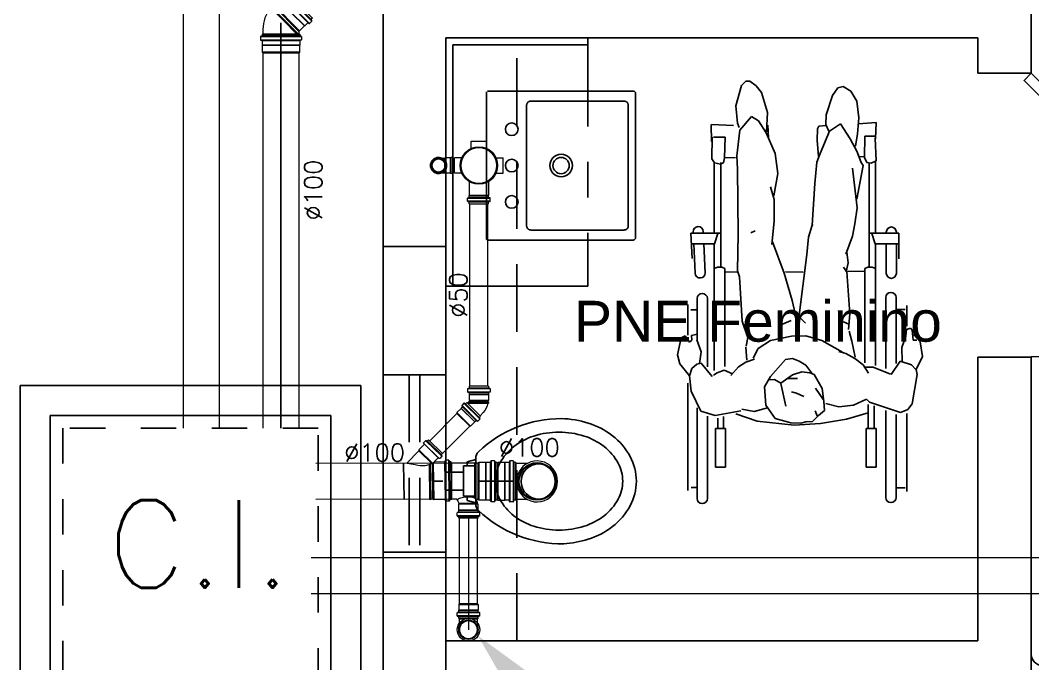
# Model space of a CAD drawing. Header units: millimetres. Extents: x 1573 to 2177, y 1587 to 1932.
# Drawn here: x 1779.781 to 1782.636, y 1897.592 to 1899.407 of the extents above; entities that cross this region are included whole.
import ezdxf
from ezdxf.enums import TextEntityAlignment as Align

# ---------------------------------------------------------------- set-up
doc = ezdxf.new("R2010")
doc.units = ezdxf.units.MM
doc.header["$LTSCALE"] = 0.03
doc.linetypes.add('HIDDEN', pattern=[9.525, 6.35, -3.175])
doc.linetypes.add('HIDDEN2', pattern=[0.1875, 0.125, -0.0625])
for name, color, linetype in [('-HIDRO', 8, 'Continuous'), ('A-PEN-C', 4, 'Continuous'), ('Esgoto', 2, 'Continuous'), ('HIDROGRAFIA', 4, 'Continuous'), ('SANITÁRIO', 2, 'Continuous'), ('Texto-Tubos', 7, 'Continuous'), ('Tinterno', 9, 'Continuous')]:
    doc.layers.add(name, color=color, linetype=linetype)
doc.layers.add('TigreCad', color=2, linetype='Continuous', lineweight=13)
doc.styles.add('ARIAL', font='arial.ttf')
doc.styles.add('R80', font='simplex.shx', dxfattribs={"height": 12})
doc.styles.add('TCTUBOS-TXT', font='txt.shx')

# ---------------------------------------------------------------- blocks, each defined once
blk = doc.blocks.new('j9n40d')
at = {"layer": 'TigreCad'}
for p, q in [((0, 20.6), (9.8, 20.6)), ((9.8, 20.6), (17.8, 20.6)), ((19, 21.8), (17.8, 20.6)), ((34, 21.8), (19, 21.8)), ((19, -21.8), (19, 21.8)), ((35, 22.8), (34, 21.8)), ((35, 22.8), (35, -22.8)), ((39, 22.8), (35, 22.8)), ((39, 22.8), (39, -22.8)), ((0, -20.6), (9.8, -20.6)), ((9.8, -20.6), (17.8, -20.6)), ((19, -21.8), (17.8, -20.6)), ((34, -21.8), (19, -21.8)), ((35, -22.8), (34, -21.8)), ((39, -22.8), (35, -22.8))]:
    blk.add_line(p, q, dxfattribs=at)
for radius, start, end in [(22.8, 64.6232, 295.3768), (20.6, 90, 270)]:
    blk.add_arc((0, 0), radius, start, end, dxfattribs=at)
at = {"layer": 'Tinterno'}
for p, q in [((17.8, 20.6), (17.8, -20.6)), ((34, 21.8), (34, -21.8))]:
    blk.add_line(p, q, dxfattribs=at)
blk.add_arc((0, 0), 21.8, 70.9009, 289.0991, dxfattribs=at)
blk = doc.blocks.new('j9n100s')
at = {"layer": 'TigreCad'}
for p, q in [((27.3, 50.8), (60, 50.8)), ((27.3, -50.8), (60, -50.8))]:
    blk.add_line(p, q, dxfattribs=at)
blk.add_circle((0, 0), 53.2, dxfattribs=at)
for start, end in [(61.785, 298.215), (298.215, 61.785)]:
    blk.add_arc((0, 0), 57.7, start, end, dxfattribs=at)
at = {"layer": 'Tinterno'}
blk.add_line((60, -50.8), (60, 50.8), dxfattribs=at)
blk.add_circle((0, 0), 51, dxfattribs=at)
blk = doc.blocks.new('11031030p')
at = {"layer": 'TigreCad'}
for p, q in [((7.2, 57.6), (16.6, 57.6)), ((0, -53.3), (0, 53.2)), ((0, 53.2), (4.4, 53.2)), ((6.2, 56.9), (5.4, 54)), ((7.2, -56.7), (7.2, 56.6)), ((16.6, -56.7), (16.6, 56.6)), ((17.6, 56.7), (17.8, 54.2)), ((18.8, 53.2), (30.9, 53.2)), ((30.9, 53.2), (31.2, 53)), ((50.9, 53), (31.2, 53)), ((50.9, 53), (53.1, 50.8)), ((53.1, -50.8), (53.1, 50.8)), ((0, -53.3), (4.4, -53.3)), ((6.2, -56.9), (5.4, -54)), ((17.6, -56.7), (17.8, -54.2)), ((18.8, -53.3), (30.9, -53.3)), ((30.9, -53.3), (31.2, -53)), ((31.2, -53), (50.9, -53)), ((50.9, -53), (53.1, -50.8)), ((7.2, -57.7), (16.6, -57.7))]:
    blk.add_line(p, q, dxfattribs=at)
for centre, start, end in [((7.2, 56.6), 90, 165), ((16.6, 56.6), 5, 90), ((4.4, 54.2), 270, 345), ((18.8, 54.2), 185, 270), ((4.4, -54.2), 15, 90), ((7.2, -56.7), 195, 270), ((16.6, -56.7), 270, 355), ((18.8, -54.2), 90, 175)]:
    blk.add_arc(centre, 1, start, end, dxfattribs=at)
at = {"layer": 'Tinterno'}
for p, q in [((5.2, -53.3), (5.2, 53.2)), ((17.9, -53.3), (17.9, 53.2)), ((30.9, 53.2), (30.9, -53.3)), ((31.2, 53), (31.2, -53)), ((50.9, 53), (50.9, -53))]:
    blk.add_line(p, q, dxfattribs=at)
blk = doc.blocks.new('inp_cx')
for p, q in [((40, 40), (-40, 40)), ((-40, 40), (-40, -40)), ((40, -40), (40, 40)), ((-40, -40), (40, -40))]:
    blk.add_line(p, q)
at = {"color": 1, "linetype": 'Continuous', "ltscale": 0.5}
for p, q in [((33, 33), (-33, 33)), ((-33, 33), (-33, -33)), ((33, -33), (33, 33)), ((-33, -33), (33, -33))]:
    blk.add_line(p, q, dxfattribs=at)
at = {"color": 1, "linetype": 'HIDDEN', "ltscale": 0.5}
for p, q in [((30, 30), (-30, 30)), ((-30, 30), (-30, -30)), ((30, -30), (30, 30)), ((-30, -30), (30, -30))]:
    blk.add_line(p, q, dxfattribs=at)
at = {"style": 'R80'}
blk.add_text('C.I.', height=20.592, dxfattribs=at).set_placement((-19.56, -7.5))
blk = doc.blocks.new('j4n100p')
at = {"layer": 'TigreCad'}
for p, q in [((65.1, 57.7), (55.7, 57.7)), ((9.8, 50.8), (9.9, 52.3)), ((9.8, 50.8), (9.8, 0)), ((12.9, 52.3), (9.9, 52.3)), ((9.9, 52.3), (9.9, 0)), ((13, 50.8), (12.9, 52.3)), ((12.9, 52.3), (12.9, 0)), ((19.2, 50.8), (13, 50.8)), ((13, 50.8), (13, 0)), ((21.4, 53), (19.2, 50.8)), ((41.1, 53), (21.4, 53)), ((21.4, 53), (21.4, -53)), ((41.4, 53.2), (41.1, 53)), ((41.1, 53), (41.1, -53)), ((53.5, 53.2), (41.4, 53.2)), ((41.4, 53.2), (41.4, -53.3)), ((54.7, 56.7), (54.5, 54.2)), ((55.7, 56.7), (55.7, -56.6)), ((65.1, 56.7), (65.1, -56.6)), ((66.1, 56.9), (66.9, 54)), ((72.3, 53.2), (67.9, 53.2)), ((72.3, 53.2), (72.3, -53.3)), ((-48.8, 23.1), (-58.1, 13.7)), ((9.8, -54.2), (9.8, 0)), ((13, -56), (13, 0)), ((19.1, -52.8), (13.7, -58.1)), ((21.4, -53), (21.2, -52.8)), ((41.1, -53), (21.4, -53)), ((41.4, -53.3), (41.1, -53)), ((53.5, -53.3), (41.4, -53.3)), ((54.7, -56.7), (54.5, -54.2)), ((66.1, -56.9), (66.9, -54)), ((72.3, -53.3), (67.9, -53.3)), ((65.1, -57.6), (55.7, -57.6))]:
    blk.add_line(p, q, dxfattribs=at)
for centre, radius, start, end in [((55.7, 56.7), 1, 90, 175), ((65.1, 56.7), 1, 15, 90), ((20.1, -45.8), 97.2, 96.0987, 135), ((53.5, 54.2), 1, 270, 355), ((67.9, 54.2), 1, 195, 270), ((20.1, -53.8), 1.5, 45, 135), ((53.5, -54.2), 1, 5, 90), ((55.7, -56.6), 1, 185, 270), ((65.1, -56.6), 1, 270, 345), ((67.9, -54.2), 1, 90, 165)]:
    blk.add_arc(centre, radius, start, end, dxfattribs=at)
at = {"layer": 'Tinterno'}
for p, q in [((19.2, 50.8), (19.2, -52.7)), ((54.4, 53.2), (54.4, -53.3)), ((67.1, 53.2), (67.1, -53.3)), ((13.7, -58.1), (-58.1, 13.7)), ((9.9, -54.3), (9.9, 0)), ((12.9, -53.3), (12.9, 0))]:
    blk.add_line(p, q, dxfattribs=at)
blk = doc.blocks.new('26277469p')
at = {"layer": 'TigreCad'}
for p, q in [((133.3, 57.6), (123.9, 57.6)), ((78, 50.8), (6, 50.8)), ((78, 50.8), (78.1, 52.3)), ((78, -46.9), (78, 50.8)), ((78.1, -46.9), (78.1, 52.3)), ((81.1, 52.3), (78.1, 52.3)), ((81.1, -47.9), (81.1, 52.3)), ((81.2, 50.8), (81.1, 52.3)), ((81.2, -48), (81.2, 50.8)), ((87.4, 50.8), (81.2, 50.8)), ((89.8, 53.2), (87.4, 50.8)), ((89.8, -51.8), (89.8, 53.2)), ((121.7, 53.2), (89.8, 53.2)), ((122.9, 56.7), (122.7, 54.2)), ((123.9, 56.6), (123.9, -56.7)), ((133.3, 56.6), (133.3, -56.7)), ((134.3, 56.9), (135.1, 54)), ((140.5, 53.2), (136.1, 53.2)), ((140.5, 53.2), (140.5, -53.3)), ((14.9, -50.8), (6, -50.8)), ((49.6, -85.4), (14.9, -50.8)), ((49.6, -88.3), (87.3, -50.5)), ((103.4, -64.8), (93.6, -55)), ((121.7, -53.3), (94.3, -53.3)), ((122.9, -56.7), (122.7, -54.2)), ((134.3, -56.9), (135.1, -54)), ((140.5, -53.3), (136.1, -53.3)), ((49.6, -88.3), (49.6, -85.4)), ((106.9, -63.4), (63.4, -106.9)), ((113.6, -70.1), (70.1, -113.6)), ((116.2, -77.5), (77.5, -116.2)), ((106.8, -63.1), (104.8, -64.8)), ((114.4, -69.4), (108.2, -63.2)), ((114.5, -70.6), (113, -73.3)), ((116.2, -77.5), (113.1, -74.5)), ((133.3, -57.7), (123.9, -57.7)), ((64.8, -103.4), (49.6, -88.3)), ((63.1, -106.8), (64.8, -104.8)), ((69.4, -114.4), (63.2, -108.2)), ((70.6, -114.5), (73.3, -113)), ((77.5, -116.2), (74.5, -113.1))]:
    blk.add_line(p, q, dxfattribs=at)
blk.add_lwpolyline([(15.8, -51.2, -0.013476), (38.9, -47.1, -0.106485), (67.2, -44.2, -0.09207), (93.5, -53.8, -0.112954)], format="xyb", dxfattribs=at)
for centre, start, end in [((123.9, 56.6), 90, 175), ((133.3, 56.6), 15, 90), ((121.7, 54.2), 270, 355), ((136.1, 54.2), 195, 270), ((14.9, -51.8), 34.2682, 90), ((94.3, -54.3), 90, 225), ((121.7, -54.3), 5, 90), ((123.9, -56.7), 185, 270), ((133.3, -56.7), 270, 345), ((136.1, -54.3), 90, 165), ((104.1, -64.1), 225, 310), ((107.4, -63.9), 45, 130), ((113.8, -73.8), 150, 225), ((113.6, -70.1), 330, 45), ((63.9, -107.4), 140, 225), ((64.1, -104.1), 320, 45), ((73.8, -113.8), 45, 120), ((70.1, -113.6), 225, 300)]:
    blk.add_arc(centre, 1, start, end, dxfattribs=at)
at = {"layer": 'Tinterno'}
for p, q in [((6, 50.8), (6, -50.8)), ((87.4, -50.6), (87.4, 50.8)), ((122.6, 53.2), (122.6, -53.3)), ((135.3, 53.2), (135.3, -53.3)), ((85.3, -49.6), (49.6, -85.4)), ((104.1, -65.4), (65.4, -104.1)), ((112.6, -73.9), (73.9, -112.6))]:
    blk.add_line(p, q, dxfattribs=at)
blk = doc.blocks.new('27120195p')
at = {"layer": 'TigreCad'}
for p, q in [((21.8, 68.8), (-21.8, 68.8)), ((-21.8, 49), (-21.8, 68.8)), ((21.8, 49), (21.8, 68.8)), ((91, 30.9), (90.7, 28.3)), ((100.7, 31.8), (92, 31.8)), ((92, -30.8), (92, 30.8)), ((100.7, 30.8), (100.7, -30.8)), ((101.7, 31.1), (102.5, 28.1)), ((-68.8, -21.8), (-68.8, 21.8)), ((-49, 21.8), (-68.8, 21.8)), ((45.3, 27.1), (84.9, 27.1)), ((85.2, 27.3), (84.9, 27.1)), ((89.7, 27.3), (85.2, 27.3)), ((107.8, 27.3), (103.4, 27.3)), ((107.8, -27.4), (107.8, 27.3)), ((-49, -21.8), (-68.8, -21.8)), ((45.3, -27.2), (84.9, -27.2)), ((85.2, -27.4), (84.9, -27.2)), ((89.7, -27.4), (85.2, -27.4)), ((91, -30.9), (90.7, -28.3)), ((101.7, -31.1), (102.5, -28.1)), ((107.8, -27.4), (103.4, -27.4)), ((-21.8, -49), (-21.8, -68.8)), ((21.8, -49), (21.8, -68.8)), ((100.7, -31.8), (92, -31.8)), ((21.8, -68.8), (-21.8, -68.8))]:
    blk.add_line(p, q, dxfattribs=at)
blk.add_circle((0, 0), 52.8, dxfattribs=at)
for centre, radius, start, end in [((-23.3, 49), 1.5, 295.4103, 0), ((23.3, 49), 1.5, 180, 244.5897), ((92, 30.8), 1, 90, 175), ((100.7, 30.8), 1, 15, 90), ((-49, 23.3), 1.5, 270, 334.5897), ((89.7, 28.4), 1, 270, 355), ((103.4, 28.4), 1, 195, 270), ((-49, -23.3), 1.5, 25.4103, 90), ((89.7, -28.4), 1, 5, 90), ((103.4, -28.4), 1, 90, 165), ((-23.3, -49), 1.5, 0, 64.5897), ((23.3, -49), 1.5, 115.4103, 180), ((92, -30.8), 1, 185, 270), ((100.7, -30.8), 1, 270, 345)]:
    blk.add_arc(centre, radius, start, end, dxfattribs=at)
at = {"layer": 'Tinterno'}
for p, q in [((84.9, 27.1), (84.9, 0)), ((84.9, -27.2), (84.9, 0)), ((85.2, 27.3), (85.2, 0)), ((85.2, -27.4), (85.2, 0)), ((90.7, 27.3), (90.7, -27.4)), ((102.7, 27.3), (102.7, -27.4))]:
    blk.add_line(p, q, dxfattribs=at)
blk.add_circle((0, 0), 50.8, dxfattribs=at)
blk = doc.blocks.new('j9n40s')
at = {"layer": 'TigreCad'}
for p, q in [((9.8, 20.6), (17.8, 20.6)), ((19, 21.8), (17.8, 20.6)), ((17.8, 20.6), (17.8, 14.3)), ((19, 12.6), (19, 21.8)), ((34, 21.8), (19, 21.8)), ((35, 22.8), (34, 21.8)), ((39, 22.8), (35, 22.8)), ((35, 22.8), (35, -22.8)), ((39, 22.8), (39, -22.8)), ((9.8, -20.6), (17.8, -20.6)), ((17.8, -20.6), (17.8, -14.3)), ((19, -21.8), (17.8, -20.6)), ((19, -12.6), (19, -21.8)), ((34, -21.8), (19, -21.8)), ((35, -22.8), (34, -21.8)), ((39, -22.8), (35, -22.8))]:
    blk.add_line(p, q, dxfattribs=at)
for radius in [22.8, 20]:
    blk.add_circle((0, 0), radius, dxfattribs=at)
at = {"layer": 'Tinterno'}
blk.add_line((34, 21.8), (34, -21.8), dxfattribs=at)
blk.add_circle((0, 0), 18.8, dxfattribs=at)
blk = doc.blocks.new('j4n50p')
at = {"layer": 'TigreCad'}
for p, q in [((33.8, 30.9), (33.5, 28.3)), ((34, 30.8), (34, -30.8)), ((43.5, 31.8), (34.8, 31.8)), ((43.5, 30.8), (43.5, -30.8)), ((44.5, 31.1), (45.3, 28.1)), ((-23.7, 12.2), (-32.5, 3.4)), ((3.3, 25.3), (3.4, 26.8)), ((6.3, 26.8), (3.4, 26.8)), ((3.4, 26.8), (3.4, -29.6)), ((6.5, 25.3), (6.3, 26.8)), ((6.3, 26.8), (6.3, -26.7)), ((9.1, 25.3), (6.5, 25.3)), ((10.9, 27.1), (9.1, 25.3)), ((27.7, 27.1), (10.9, 27.1)), ((10.9, 27.1), (10.9, -27.2)), ((27.9, 27.3), (27.7, 27.1)), ((32.5, 27.3), (27.9, 27.3)), ((50.6, 27.3), (46.2, 27.3)), ((50.6, 27.3), (50.6, -27.4)), ((6.3, -26.7), (3.4, -29.6)), ((9.1, -26.8), (3.4, -32.5)), ((6.3, -26.7), (6.5, -29.4)), ((10.9, -27.2), (10.5, -26.8)), ((27.7, -27.2), (10.9, -27.2)), ((27.9, -27.4), (27.7, -27.2)), ((32.5, -27.4), (27.9, -27.4)), ((33.8, -30.9), (33.5, -28.3)), ((44.5, -31.1), (45.3, -28.1)), ((50.6, -27.4), (46.2, -27.4)), ((3.4, -29.6), (3.3, -32.4)), ((43.5, -31.8), (34.8, -31.8))]:
    blk.add_line(p, q, dxfattribs=at)
for centre, radius, start, end in [((34.8, 30.8), 1, 90, 175), ((43.5, 30.8), 1, 15, 90), ((9.5, -21.6), 47.3, 97.6023, 134.5558), ((32.5, 28.3), 1, 270, 355), ((46.2, 28.3), 1, 195, 270), ((9.8, -27.5), 1, 45, 135), ((32.5, -28.4), 1, 5, 90), ((46.2, -28.4), 1, 90, 165), ((34.8, -30.8), 1, 185, 270), ((43.5, -30.8), 1, 270, 345)]:
    blk.add_arc(centre, radius, start, end, dxfattribs=at)
at = {"layer": 'Tinterno'}
for p, q in [((3.4, -32.5), (-32.5, 3.4)), ((3.3, 25.3), (3.3, -32.4)), ((6.5, 25.3), (6.5, -29.4)), ((9.1, 25.3), (9.1, -26.8)), ((27.7, 27.1), (27.7, -27.2)), ((27.9, 27.3), (27.9, -27.4)), ((33.5, 27.3), (33.5, -27.4)), ((45.5, 27.3), (45.5, -27.4))]:
    blk.add_line(p, q, dxfattribs=at)
blk = doc.blocks.new('11030602p')
at = {"layer": 'TigreCad'}
for p, q in [((6.1, 31.1), (5.3, 28.1)), ((7.1, 31.8), (15.8, 31.8)), ((7.1, -30.8), (7.1, 30.8)), ((15.8, -30.8), (15.8, 30.8)), ((16.8, 30.9), (17.1, 28.3)), ((0, 27.3), (4.4, 27.3)), ((0, -27.3), (0, 27.3)), ((18.1, 27.3), (22.7, 27.3)), ((22.7, 27.3), (23, 27.1)), ((39.7, 27.1), (23, 27.1)), ((39.7, 27.1), (41.5, 25.3)), ((41.5, -25.4), (41.5, 25.3)), ((0, -27.3), (4.4, -27.3)), ((6.1, -31.1), (5.3, -28.1)), ((16.8, -30.9), (17.1, -28.3)), ((18.1, -27.3), (22.7, -27.3)), ((22.7, -27.3), (23, -27.1)), ((39.7, -27.1), (23, -27.1)), ((39.7, -27.1), (41.5, -25.4)), ((7.1, -31.8), (15.8, -31.8))]:
    blk.add_line(p, q, dxfattribs=at)
for centre, start, end in [((7.1, 30.8), 90, 165), ((15.8, 30.8), 5, 90), ((4.4, 28.4), 270, 345), ((18.1, 28.4), 185, 270), ((4.4, -28.3), 15, 90), ((18.1, -28.3), 90, 175), ((7.1, -30.8), 195, 270), ((15.8, -30.8), 270, 355)]:
    blk.add_arc(centre, 1, start, end, dxfattribs=at)
at = {"layer": 'Tinterno'}
for p, q in [((5.1, -27.3), (5.1, 27.3)), ((17.1, -27.3), (17.1, 27.3)), ((22.7, 27.3), (22.7, -27.3)), ((23, -27.1), (23, 27.1)), ((39.7, 27.1), (39.7, -27.1))]:
    blk.add_line(p, q, dxfattribs=at)
blk = doc.blocks.new('trn1050p')
at = {"layer": 'TigreCad'}
for p, q in [((-57.6, 73.2), (-57.6, 63.8)), ((-56.9, 74.2), (-54, 75)), ((-56.7, 62.8), (-54.2, 62.6)), ((-56.6, 73.2), (56.6, 73.2)), ((-56.6, 63.8), (56.6, 63.8)), ((-53.3, 61.6), (-53.3, 49.5)), ((-53.3, 80.4), (-53.3, 76)), ((-53.3, 80.4), (53.2, 80.4)), ((53.2, 80.4), (53.2, 76)), ((53.2, 61.6), (53.2, 49.5)), ((56.9, 74.2), (54, 75)), ((56.7, 62.8), (54.2, 62.6)), ((57.6, 73.2), (57.6, 63.8)), ((-53.3, 49.5), (53.2, 49.5)), ((-53.3, 49.5), (-53, 49.2)), ((-53, 49.2), (-53, 29.5)), ((-53, 29.5), (53, 29.5)), ((-53, 29.5), (-50.8, 27.3)), ((53, 29.5), (50.8, 27.3)), ((53.2, 49.5), (53, 49.2)), ((53, 49.2), (53, 29.5)), ((87.6, 30.9), (87.3, 28.3)), ((87.8, 30.8), (87.8, -30.8)), ((97.3, 31.8), (88.6, 31.8)), ((97.3, 30.8), (97.3, -30.8)), ((98.3, 31.1), (99.1, 28.1)), ((-50.8, 21.1), (-52.3, 21)), ((-52.3, 21), (49.3, 21)), ((-52.3, 21), (-52.3, 18)), ((-52.3, 18), (47.6, 18)), ((-50.8, 17.9), (-52.3, 18)), ((-50.8, 27.3), (-50.8, 21.1)), ((-50.8, 21.1), (49.4, 21.1)), ((-50.8, 17.9), (-50.8, -47.6)), ((50.8, 27.3), (50.8, 24.3)), ((64.7, 27.1), (63.5, 26)), ((81.5, 27.1), (64.7, 27.1)), ((64.7, 27.1), (64.7, -27.1)), ((81.7, 27.3), (81.5, 27.1)), ((81.7, 27.3), (81.7, -27.4)), ((86.3, 27.3), (81.7, 27.3)), ((104.4, 27.3), (100, 27.3)), ((104.4, 27.3), (104.4, -27.4)), ((64.7, -27.1), (63.6, -26.1)), ((81.5, -27.1), (64.7, -27.1)), ((81.7, -27.4), (81.5, -27.1)), ((86.3, -27.4), (81.7, -27.4)), ((87.6, -30.9), (87.3, -28.3)), ((98.3, -31.1), (99.1, -28.1)), ((104.4, -27.4), (100, -27.4)), ((50.8, -32.8), (50.8, -47.6)), ((97.3, -31.8), (88.6, -31.8))]:
    blk.add_line(p, q, dxfattribs=at)
blk.add_lwpolyline([(51.2, -32, -0.027298), (47.1, -21.2, -0.106485), (44.2, 7.1, -0.145484), (51.2, 23.5, -0.158336)], format="xyb", dxfattribs=at)
for centre, radius, start, end in [((-56.6, 73.2), 1, 105, 180), ((-56.6, 63.8), 1, 180, 265), ((-54.2, 61.6), 1, 0, 85), ((-54.2, 76), 1, 285, 0), ((54.2, 76), 1, 180, 255), ((54.2, 61.6), 1, 95, 180), ((56.6, 63.8), 1, 275, 0), ((56.6, 73.2), 1, 0, 75), ((88.6, 30.8), 1, 90, 175), ((97.3, 30.8), 1, 15, 90), ((51.8, 24.3), 1, 180, 286.0322), ((82, -80.8), 108.3, 99.8299, 106.0322), ((86.3, 28.4), 1, 270, 355), ((100, 28.4), 1, 195, 270), ((82, -80.8), 57.6, 108.588, 122.215), ((86.3, -28.4), 1, 5, 90), ((100, -28.4), 1, 90, 165), ((51.8, -32.8), 1, 122.215, 180), ((88.6, -30.8), 1, 185, 270), ((97.3, -30.8), 1, 270, 345)]:
    blk.add_arc(centre, radius, start, end, dxfattribs=at)
at = {"layer": 'Tinterno'}
for p, q in [((-53.3, 62.5), (53.2, 62.5)), ((-53.3, 75.2), (53.2, 75.2)), ((-53, 49.2), (53, 49.2)), ((-50.8, 27.3), (50.8, 27.3)), ((-50.8, 17.9), (47.5, 17.9)), ((62.9, 25.3), (62.9, -26.4)), ((81.5, 27.1), (81.5, -27.1)), ((87.3, 27.3), (87.3, -27.4)), ((99.3, 27.3), (99.3, -27.4)), ((-50.8, -47.6), (50.8, -47.6))]:
    blk.add_line(p, q, dxfattribs=at)
blk = doc.blocks.new('j9n50s')
at = {"layer": 'TigreCad'}
for p, q in [((19.2, 25.4), (30.3, 25.4)), ((19.2, -25.4), (30.3, -25.4))]:
    blk.add_line(p, q, dxfattribs=at)
for radius in [31.8, 27.4]:
    blk.add_circle((0, 0), radius, dxfattribs=at)
at = {"layer": 'Tinterno'}
for p, q in [((30.3, 25.4), (30.3, 9.7)), ((30.3, -9.7), (30.3, -25.4))]:
    blk.add_line(p, q, dxfattribs=at)
blk.add_circle((0, 0), 25.6, dxfattribs=at)

msp = doc.modelspace()

# ---------------------------------------------------------------- linework, layer by layer
at = {"layer": '-HIDRO'}
for p, q in [((1782.6312, 1899.5573), (1782.6312, 1899.2573)), ((1780.8041, 1898.7692), (1780.8041, 1899.4553)), ((1782.4812, 1899.3573), (1780.9811, 1899.3573)), ((1780.9811, 1899.3573), (1780.9811, 1898.7692)), ((1781.3811, 1899.3373), (1781.3811, 1899.3573)), ((1782.4812, 1899.2573), (1782.4812, 1899.3573)), ((1781.0011, 1898.6572), (1781.0011, 1899.3373)), ((1781.0011, 1899.3373), (1781.3811, 1899.3373)), ((1781.8143, 1899.2225), (1781.8273, 1899.2351)), ((1781.8273, 1899.2351), (1781.8383, 1899.2355)), ((1781.8383, 1899.2355), (1781.8559, 1899.2221)), ((1782.6312, 1899.2573), (1782.4812, 1899.2573)), ((1781.0961, 1898.7893), (1781.0961, 1899.2052)), ((1781.0982, 1899.2073), (1781.5089, 1899.2073)), ((1781.7984, 1899.1658), (1781.8143, 1899.2225)), ((1781.8559, 1899.2221), (1781.8711, 1899.2028)), ((1782.0711, 1899.1948), (1782.0864, 1899.2164)), ((1782.0864, 1899.2164), (1782.101, 1899.2202)), ((1782.101, 1899.2202), (1782.1233, 1899.2074)), ((1782.1233, 1899.2074), (1782.1397, 1899.1784)), ((1781.2211, 1899.1791), (1781.4833, 1899.1791)), ((1781.5161, 1898.7944), (1781.5161, 1899.2001)), ((1781.8711, 1899.2028), (1781.8881, 1899.1468)), ((1782.0538, 1899.1407), (1782.0711, 1899.1948)), ((1782.1397, 1899.1784), (1782.1456, 1899.1319)), ((1781.2088, 1898.8277), (1781.2088, 1899.1668)), ((1781.4956, 1899.1668), (1781.4956, 1898.8277)), ((1781.803, 1899.117), (1781.7984, 1899.1658)), ((1781.8881, 1899.1468), (1781.8854, 1899.0923)), ((1781.8096, 1899.0969), (1781.8432, 1899.136)), ((1781.8432, 1899.136), (1781.8631, 1899.1232)), ((1781.8631, 1899.1232), (1781.8845, 1899.0894)), ((1782.053, 1899.1127), (1782.0538, 1899.1407)), ((1782.1456, 1899.1319), (1782.1418, 1899.0864)), ((1782.1949, 1899.1184), (1782.1442, 1899.1153)), ((1782.1927, 1899.0724), (1782.1949, 1899.1184)), ((1781.7296, 1899.1127), (1781.7303, 1899.0646)), ((1781.7306, 1899.1129), (1781.7923, 1899.1104)), ((1781.8016, 1899.0249), (1781.8096, 1899.0969)), ((1781.8082, 1899.1048), (1781.803, 1899.117)), ((1781.8845, 1899.0894), (1781.9092, 1899.0311)), ((1781.8888, 1899.1113), (1781.8906, 1899.0748)), ((1782.0289, 1899.1008), (1782.0284, 1899.0691)), ((1782.0324, 1899.1084), (1782.0289, 1899.1008)), ((1782.0543, 1899.1098), (1782.0324, 1899.1084)), ((1782.0366, 1899.0315), (1782.063, 1899.0937)), ((1782.0608, 1899.0945), (1782.053, 1899.1127)), ((1782.063, 1899.0937), (1782.0935, 1899.1147)), ((1782.0935, 1899.1147), (1782.1214, 1899.0726)), ((1781.7323, 1899.0769), (1781.7315, 1899.0161)), ((1781.769, 1899.0777), (1781.7362, 1899.0774)), ((1781.769, 1899.0777), (1781.7671, 1899.0191)), ((1782.0284, 1899.0691), (1782.0319, 1899.0228)), ((1782.1214, 1899.0726), (1782.1404, 1899.0373)), ((1782.1418, 1899.0864), (1782.1366, 1899.052)), ((1782.1628, 1899.0797), (1782.1618, 1899.0196)), ((1782.1628, 1899.0797), (1782.1929, 1899.0803)), ((1782.1942, 1899.0107), (1782.192, 1899.074)), ((1782.1404, 1899.0373), (1782.1523, 1899.0058)), ((1781.7315, 1899.0161), (1781.7389, 1899.0051)), ((1781.7379, 1899.0077), (1781.7379, 1898.8062)), ((1781.7389, 1899.0051), (1781.7555, 1899.0015)), ((1781.756, 1898.7116), (1781.756, 1899.0055)), ((1781.7566, 1899.0018), (1781.7636, 1899.0046)), ((1781.7636, 1899.0046), (1781.7671, 1899.0191)), ((1781.7683, 1899.0191), (1781.7978, 1899.0199)), ((1781.8034, 1898.9871), (1781.8016, 1899.0249)), ((1781.9092, 1899.0311), (1781.9171, 1898.9744)), ((1782.0213, 1898.9465), (1782.0273, 1899.0068)), ((1782.0273, 1899.0068), (1782.0366, 1899.0315)), ((1782.1481, 1899.0218), (1782.1603, 1899.0231)), ((1782.1523, 1899.0058), (1782.1574, 1898.9975)), ((1782.1618, 1899.0196), (1782.1681, 1899.0061)), ((1782.1681, 1899.0061), (1782.1804, 1899.0039)), ((1782.1744, 1898.7116), (1782.1744, 1899.0055)), ((1782.1804, 1899.0039), (1782.1942, 1899.0107)), ((1782.1924, 1899.0077), (1782.1924, 1898.8062)), ((1781.8051, 1898.8034), (1781.8034, 1898.9871)), ((1782.1282, 1898.9895), (1782.1405, 1898.8781)), ((1782.1574, 1898.9975), (1782.1399, 1898.9026)), ((1781.9171, 1898.9744), (1781.9056, 1898.912)), ((1782.0137, 1898.829), (1782.0213, 1898.9465)), ((1781.8962, 1898.937), (1781.907, 1898.9013)), ((1781.907, 1898.9013), (1781.9072, 1898.841)), ((1782.1405, 1898.8781), (1782.1341, 1898.8328)), ((1781.9072, 1898.841), (1781.9004, 1898.7743)), ((1782.1341, 1898.8328), (1782.1275, 1898.7984)), ((1781.4833, 1898.8154), (1781.2211, 1898.8154)), ((1781.6717, 1898.8063), (1781.6756, 1898.7347)), ((1781.7562, 1898.8062), (1781.6717, 1898.8062)), ((1781.6786, 1898.8101), (1781.6788, 1898.8063)), ((1781.7073, 1898.8062), (1781.707, 1898.8115)), ((1781.7383, 1898.7765), (1781.7481, 1898.8057)), ((1781.8407, 1898.8077), (1781.8528, 1898.8129)), ((1782.0037, 1898.7956), (1782.0137, 1898.829)), ((1782.0137, 1898.829), (1782.0171, 1898.8309)), ((1782.1741, 1898.8062), (1782.2586, 1898.8062)), ((1782.192, 1898.7765), (1782.1823, 1898.8057)), ((1782.2231, 1898.8072), (1782.2231, 1898.8098)), ((1782.2515, 1898.8098), (1782.2515, 1898.8059)), ((1782.2586, 1898.8062), (1782.2581, 1898.7345)), ((1781.5089, 1898.7872), (1781.0982, 1898.7872)), ((1781.7381, 1898.7763), (1781.6733, 1898.7763)), ((1781.6802, 1898.7763), (1781.6841, 1898.6937)), ((1781.7124, 1898.695), (1781.7087, 1898.7761)), ((1781.7381, 1898.7763), (1781.7381, 1898.4191)), ((1781.8039, 1898.7001), (1781.8051, 1898.8034)), ((1781.902, 1898.7818), (1781.9349, 1898.6933)), ((1781.9989, 1898.7465), (1782.0037, 1898.7956)), ((1782.1275, 1898.7984), (1782.1091, 1898.7476)), ((1782.1923, 1898.7763), (1782.2584, 1898.7763)), ((1782.1923, 1898.7763), (1782.1923, 1898.4334)), ((1782.2515, 1898.7763), (1782.2515, 1898.6932)), ((1780.9811, 1898.7692), (1780.8041, 1898.7692)), ((1780.8041, 1898.7692), (1780.9811, 1898.7692)), ((1780.8041, 1898.4072), (1780.8041, 1898.7692)), ((1780.9811, 1898.7692), (1780.9811, 1898.4072)), ((1782.1114, 1898.7525), (1782.1156, 1898.7232)), ((1782.2231, 1898.6932), (1782.2231, 1898.7744)), ((1781.9762, 1898.5675), (1781.9989, 1898.7465)), ((1782.1156, 1898.7232), (1782.1102, 1898.6972)), ((1781.7469, 1898.7111), (1781.7381, 1898.7065)), ((1781.7594, 1898.7111), (1781.7469, 1898.7111)), ((1781.7682, 1898.7065), (1781.7594, 1898.7111)), ((1781.8026, 1898.6968), (1781.768, 1898.6973)), ((1781.7682, 1898.4305), (1781.7682, 1898.7065)), ((1781.8092, 1898.6831), (1781.8039, 1898.7001)), ((1781.9349, 1898.6933), (1781.9577, 1898.6168)), ((1781.9888, 1898.6969), (1781.9387, 1898.6972)), ((1782.1026, 1898.7107), (1782.1113, 1898.6972)), ((1782.1113, 1898.6972), (1782.1202, 1898.5788)), ((1782.1597, 1898.6989), (1782.1148, 1898.6983)), ((1782.1622, 1898.7065), (1782.171, 1898.7111)), ((1782.1622, 1898.4405), (1782.1622, 1898.7065)), ((1782.171, 1898.7111), (1782.1835, 1898.7111)), ((1782.1835, 1898.7111), (1782.1923, 1898.7065)), ((1781.8169, 1898.5583), (1781.8092, 1898.6831)), ((1780.9811, 1898.6572), (1781.0011, 1898.6572)), ((1781.6634, 1898.6054), (1781.6634, 1898.519)), ((1781.6896, 1898.5044), (1781.6896, 1898.6218)), ((1781.7188, 1898.6218), (1781.7188, 1898.4291)), ((1781.9577, 1898.6168), (1781.9685, 1898.568)), ((1782.2215, 1898.4248), (1782.2215, 1898.6249)), ((1782.2507, 1898.6249), (1782.2507, 1898.4391)), ((1781.6903, 1898.5902), (1781.6717, 1898.5902)), ((1782.1202, 1898.5788), (1782.1163, 1898.5346)), ((1782.2762, 1898.591), (1782.2521, 1898.591)), ((1782.2814, 1898.6025), (1782.2814, 1898.5446)), ((1781.8315, 1898.5143), (1781.8169, 1898.5583)), ((1781.9308, 1898.55), (1781.9551, 1898.5604)), ((1781.9822, 1898.5659), (1781.9956, 1898.5523)), ((1782.1025, 1898.5562), (1782.0938, 1898.5537)), ((1782.117, 1898.5503), (1782.1025, 1898.5562)), ((1781.6894, 1898.5219), (1781.674, 1898.5181)), ((1781.8282, 1898.4875), (1781.8358, 1898.5269)), ((1782.1188, 1898.5297), (1782.1254, 1898.5015)), ((1782.2785, 1898.5158), (1782.2799, 1898.5346)), ((1782.2799, 1898.5346), (1782.2917, 1898.5387)), ((1782.2957, 1898.533), (1782.2917, 1898.5387)), ((1782.2957, 1898.533), (1782.2984, 1898.5049)), ((1782.3, 1898.5208), (1782.3189, 1898.5001)), ((1781.645, 1898.5118), (1781.634, 1898.463)), ((1781.6557, 1898.5169), (1781.645, 1898.5118)), ((1781.6684, 1898.4987), (1781.6557, 1898.5169)), ((1781.6743, 1898.5052), (1781.6684, 1898.4987)), ((1781.674, 1898.5181), (1781.6743, 1898.5052)), ((1781.7009, 1898.4714), (1781.6892, 1898.5055)), ((1781.8965, 1898.5038), (1781.8613, 1898.4809)), ((1781.956, 1898.5163), (1781.8965, 1898.5038)), ((1781.9966, 1898.5172), (1781.956, 1898.5163)), ((1782.041, 1898.5035), (1781.9966, 1898.5172)), ((1782.0992, 1898.4705), (1782.041, 1898.5035)), ((1782.1254, 1898.5015), (1782.1352, 1898.4566)), ((1782.267, 1898.4844), (1782.2785, 1898.5158)), ((1782.2984, 1898.5049), (1782.309, 1898.5046)), ((1782.3189, 1898.5001), (1782.3247, 1898.4586)), ((1781.634, 1898.463), (1781.6404, 1898.4382)), ((1781.6962, 1898.4391), (1781.7009, 1898.4714)), ((1781.8302, 1898.4484), (1781.8269, 1898.4851)), ((1781.8613, 1898.4809), (1781.8472, 1898.4537)), ((1782.109, 1898.4669), (1782.0893, 1898.4727)), ((1782.1339, 1898.4527), (1782.109, 1898.4669)), ((1782.2676, 1898.445), (1782.267, 1898.4844)), ((1781.6404, 1898.4382), (1781.6681, 1898.4045)), ((1781.6749, 1898.4253), (1781.6892, 1898.4375)), ((1781.6892, 1898.4375), (1781.7011, 1898.4397)), ((1781.7318, 1898.4021), (1781.7011, 1898.4397)), ((1781.8268, 1898.4424), (1781.8061, 1898.4297)), ((1781.8511, 1898.4513), (1781.8268, 1898.4424)), ((1781.9385, 1898.4506), (1781.8966, 1898.4025)), ((1781.9589, 1898.4527), (1781.9385, 1898.4506)), ((1781.9772, 1898.4457), (1781.9589, 1898.4527)), ((1781.996, 1898.4339), (1781.9772, 1898.4457)), ((1782.0134, 1898.4116), (1781.996, 1898.4339)), ((1782.1577, 1898.435), (1782.1339, 1898.4527)), ((1782.1729, 1898.4119), (1782.1577, 1898.435)), ((1782.2623, 1898.446), (1782.2364, 1898.4075)), ((1782.2942, 1898.435), (1782.2623, 1898.446)), ((1782.3056, 1898.4232), (1782.2942, 1898.435)), ((1782.3247, 1898.4586), (1782.3069, 1898.4225)), ((1782.6312, 1898.4572), (1782.4812, 1898.4572)), ((1782.4812, 1898.4572), (1782.4812, 1897.6572)), ((1782.6312, 1897.5072), (1782.6312, 1898.4572)), ((1780.8041, 1897.9072), (1780.8041, 1898.4072)), ((1780.9811, 1898.4072), (1780.8041, 1898.4072)), ((1780.9811, 1898.4072), (1780.9811, 1897.9072)), ((1781.6681, 1898.4045), (1781.6749, 1898.4253)), ((1781.6681, 1898.4045), (1781.6729, 1898.3605)), ((1781.7463, 1898.4122), (1781.7356, 1898.406)), ((1781.7657, 1898.42), (1781.7463, 1898.4122)), ((1781.7894, 1898.4097), (1781.7657, 1898.42)), ((1781.8061, 1898.4297), (1781.7846, 1898.4047)), ((1781.9585, 1898.4072), (1781.9261, 1898.3833)), ((1781.9853, 1898.4151), (1781.9585, 1898.4072)), ((1782.0073, 1898.4131), (1781.9853, 1898.4151)), ((1782.0197, 1898.4075), (1782.0073, 1898.4131)), ((1782.0426, 1898.3688), (1782.0197, 1898.4075)), ((1782.1859, 1898.4283), (1782.1634, 1898.4282)), ((1782.2351, 1898.4091), (1782.1859, 1898.4283)), ((1782.3097, 1898.4078), (1782.2958, 1898.3256)), ((1782.3069, 1898.4225), (1782.3097, 1898.4078)), ((1781.6634, 1898.3832), (1781.6634, 1898.0804)), ((1781.8966, 1898.4025), (1781.8798, 1898.3735)), ((1781.9078, 1898.3941), (1781.8945, 1898.3928)), ((1781.9261, 1898.3833), (1781.9078, 1898.3941)), ((1781.9256, 1898.3825), (1781.9401, 1898.3186)), ((1781.9724, 1898.3966), (1781.9455, 1898.3968)), ((1781.6729, 1898.3605), (1781.6997, 1898.3048)), ((1781.8798, 1898.3735), (1781.8834, 1898.3211)), ((1781.9694, 1898.3549), (1781.9557, 1898.3589)), ((1781.9906, 1898.3458), (1781.9694, 1898.3549)), ((1782.0231, 1898.3691), (1782.0455, 1898.3366)), ((1782.0473, 1898.3321), (1782.0426, 1898.3688)), ((1781.8834, 1898.3211), (1781.9098, 1898.2836)), ((1782.0489, 1898.3063), (1782.0473, 1898.3321)), ((1782.0893, 1898.317), (1782.0523, 1898.326)), ((1782.1301, 1898.3214), (1782.0893, 1898.317)), ((1782.1672, 1898.3383), (1782.1301, 1898.3214)), ((1782.1758, 1898.3301), (1782.1672, 1898.3383)), ((1782.1723, 1898.2565), (1782.1723, 1898.3236)), ((1782.2631, 1898.3004), (1782.1758, 1898.3301)), ((1782.1887, 1898.2558), (1782.1887, 1898.3193)), ((1782.2958, 1898.3256), (1782.2839, 1898.3093)), ((1781.6896, 1898.0584), (1781.6896, 1898.3136)), ((1781.6997, 1898.3048), (1781.7406, 1898.292)), ((1781.7188, 1898.2907), (1781.7188, 1898.0584)), ((1781.7406, 1898.292), (1781.8127, 1898.3059)), ((1781.8585, 1898.2765), (1781.7992, 1898.2972)), ((1781.8161, 1898.31), (1781.8506, 1898.3032)), ((1781.8506, 1898.3032), (1781.8885, 1898.3139)), ((1782.0153, 1898.2751), (1782.0321, 1898.2926)), ((1782.0283, 1898.2912), (1782.022, 1898.3057)), ((1782.0321, 1898.2926), (1782.0489, 1898.3063)), ((1782.1723, 1898.3002), (1782.1107, 1898.2821)), ((1782.2215, 1898.0615), (1782.2215, 1898.3064)), ((1782.2507, 1898.295), (1782.2507, 1898.0615)), ((1782.2839, 1898.3093), (1782.2631, 1898.3004)), ((1782.2814, 1898.2979), (1782.2814, 1898.0776)), ((1781.7477, 1898.2565), (1781.7477, 1898.285)), ((1781.764, 1898.2558), (1781.764, 1898.2893)), ((1781.9631, 1898.2652), (1781.8585, 1898.2765)), ((1781.9098, 1898.2836), (1781.9542, 1898.2713)), ((1781.9542, 1898.2713), (1781.9825, 1898.2705)), ((1782.0375, 1898.2693), (1781.9631, 1898.2652)), ((1781.9825, 1898.2705), (1781.9965, 1898.2748)), ((1781.9965, 1898.2748), (1782.0153, 1898.2751)), ((1782.1107, 1898.2821), (1782.0375, 1898.2693)), ((1781.7417, 1898.2558), (1781.7417, 1898.1466)), ((1781.7698, 1898.2558), (1781.7417, 1898.2558)), ((1781.7698, 1898.1466), (1781.7698, 1898.2558)), ((1782.1663, 1898.2558), (1782.1663, 1898.1466)), ((1782.1944, 1898.2558), (1782.1663, 1898.2558)), ((1782.1944, 1898.1466), (1782.1944, 1898.2558)), ((1781.7417, 1898.1466), (1781.7698, 1898.1466)), ((1782.1663, 1898.1466), (1782.1944, 1898.1466)), ((1781.6729, 1898.0889), (1781.6887, 1898.0889)), ((1782.2762, 1898.0887), (1782.2521, 1898.0887)), ((1780.9811, 1897.9072), (1780.8041, 1897.9072)), ((1780.8041, 1897.9072), (1780.8041, 1897.4072)), ((1780.9811, 1897.4072), (1780.9811, 1897.9072)), ((1782.4812, 1897.6572), (1780.9811, 1897.6572)), ((1780.9811, 1897.6572), (1780.9811, 1897.5072))]:
    msp.add_line(p, q, dxfattribs=at)
at = {"layer": '-HIDRO', "linetype": 'HIDDEN'}
for p, q in [((1781.1811, 1897.6572), (1781.1811, 1899.3573)), ((1780.8776, 1898.4072), (1780.8776, 1897.9072)), ((1780.9076, 1898.4072), (1780.9076, 1897.9072))]:
    msp.add_line(p, q, dxfattribs=at)
at = {"layer": '-HIDRO', "linetype": 'Continuous'}
for p, q in [((1781.3811, 1899.3373), (1781.3811, 1899.2073)), ((1781.3811, 1898.7872), (1781.3811, 1898.6572)), ((1781.3811, 1898.6572), (1781.0011, 1898.6572))]:
    msp.add_line(p, q, dxfattribs=at)
at = {"layer": '-HIDRO', "linetype": 'HIDDEN', "ltscale": 0.5}
msp.add_line((1781.3811, 1899.2073), (1781.3811, 1898.7872), dxfattribs=at)
at = {"layer": '-HIDRO', "linetype": 'HIDDEN2', "ltscale": 0.2, "extrusion": (0, 0, -1)}
for p, q in [((1781.0653, 1898.15), (1781.0311, 1898.15)), ((1781.0311, 1898.0645), (1781.0311, 1898.15)), ((1781.0653, 1898.1681), (1781.0411, 1898.1616)), ((1781.0411, 1898.15), (1781.0411, 1898.1616)), ((1781.0311, 1898.1323), (1780.9811, 1898.1322)), ((1780.9811, 1898.0822), (1780.9811, 1898.1322)), ((1781.1729, 1898.1072), (1780.9438, 1898.1072)), ((1781.0311, 1898.0822), (1780.9811, 1898.0822)), ((1781.0653, 1898.0645), (1781.0311, 1898.0645)), ((1781.0411, 1898.0529), (1781.0411, 1898.0645)), ((1781.0653, 1898.0464), (1781.0411, 1898.0529))]:
    msp.add_line(p, q, dxfattribs=at)
at = {"layer": '-HIDRO', "linetype": 'Continuous', "extrusion": (0, 0, -1)}
msp.add_line((1781.0653, 1898.1718), (1781.0653, 1898.0427), dxfattribs=at)
at = {"layer": '-HIDRO'}
msp.add_lwpolyline([(1782.6312, 1899.2573), (1782.6114, 1899.2375), (1783.1771, 1898.6718), (1783.1969, 1898.6916)], close=True, dxfattribs=at)
for points in [[(1781.2088, 1899.1668, 0), (1781.2089, 1899.168, 0), (1781.209, 1899.1692, 0), (1781.2093, 1899.1704, 0), (1781.2097, 1899.1715, 0), (1781.2102, 1899.1726, 0), (1781.2109, 1899.1736, 0), (1781.2116, 1899.1746, 0), (1781.2124, 1899.1755, 0), (1781.2133, 1899.1763, 0), (1781.2143, 1899.177, 0), (1781.2153, 1899.1776, 0), (1781.2164, 1899.1782, 0), (1781.2175, 1899.1786, 0), (1781.2187, 1899.1789, 0), (1781.2199, 1899.179, 0), (1781.2211, 1899.1791, 0)], [(1781.4833, 1899.1791, 0), (1781.4845, 1899.179, 0), (1781.4857, 1899.1789, 0), (1781.4869, 1899.1786, 0), (1781.488, 1899.1782, 0), (1781.4891, 1899.1776, 0), (1781.4902, 1899.177, 0), (1781.4911, 1899.1763, 0), (1781.492, 1899.1755, 0), (1781.4928, 1899.1746, 0), (1781.4936, 1899.1736, 0), (1781.4942, 1899.1726, 0), (1781.4947, 1899.1715, 0), (1781.4951, 1899.1704, 0), (1781.4954, 1899.1692, 0), (1781.4956, 1899.168, 0), (1781.4956, 1899.1668, 0)], [(1781.2211, 1898.8154, 0), (1781.2199, 1898.8155, 0), (1781.2187, 1898.8157, 0), (1781.2175, 1898.8159, 0), (1781.2164, 1898.8163, 0), (1781.2153, 1898.8169, 0), (1781.2143, 1898.8175, 0), (1781.2133, 1898.8182, 0), (1781.2124, 1898.819, 0), (1781.2116, 1898.8199, 0), (1781.2109, 1898.8209, 0), (1781.2102, 1898.8219, 0), (1781.2097, 1898.823, 0), (1781.2093, 1898.8241, 0), (1781.209, 1898.8253, 0), (1781.2089, 1898.8265, 0), (1781.2088, 1898.8277, 0)], [(1781.4956, 1898.8277, 0), (1781.4956, 1898.8265, 0), (1781.4954, 1898.8253, 0), (1781.4951, 1898.8241, 0), (1781.4947, 1898.823, 0), (1781.4942, 1898.8219, 0), (1781.4936, 1898.8209, 0), (1781.4928, 1898.8199, 0), (1781.492, 1898.819, 0), (1781.4911, 1898.8182, 0), (1781.4902, 1898.8175, 0), (1781.4891, 1898.8169, 0), (1781.488, 1898.8163, 0), (1781.4869, 1898.8159, 0), (1781.4857, 1898.8157, 0), (1781.4845, 1898.8155, 0), (1781.4833, 1898.8154, 0)]]:
    msp.add_polyline3d(points, dxfattribs=at)
for radius in [0.0318, 0.023]:
    msp.add_circle((1781.3061, 1898.9973), radius, dxfattribs=at)
for centre, radius, start, end in [((1781.5089, 1899.2001), 0.00717, 359.999, 89.999), ((1782.6312, 1899.2573), 0.8, 270, 357.9942), ((1781.1668, 1899.0997), 0.0179, 90, 270), ((1781.1668, 1899.0997), 0.0179, 270, 90), ((1781.1668, 1898.9973), 0.0179, 90, 270), ((1781.1668, 1898.9973), 0.0179, 270, 90), ((1781.1668, 1898.8948), 0.0179, 90, 270), ((1781.1668, 1898.8948), 0.0179, 270, 90), ((1781.6928, 1898.8108), 0.0142, 2.6629, 182.6629), ((1782.2373, 1898.8098), 0.0142, 0, 180), ((1781.0982, 1898.7893), 0.00205, 180, 270.0185), ((1781.5089, 1898.7944), 0.00717, 270.001, 0.001), ((1781.6982, 1898.6943), 0.0142, 182.6629, 2.6629), ((1782.2373, 1898.6932), 0.0142, 180, 0), ((1781.7042, 1898.6218), 0.0146, 0, 180), ((1782.2361, 1898.6249), 0.0146, 0, 180), ((1782.2361, 1898.0615), 0.0146, 180, 0), ((1781.7042, 1898.0584), 0.0146, 180, 0), ((1782.6687, 1897.6226), 0.0375, 180.5356, 261.4167)]:
    msp.add_arc(centre, radius, start, end, dxfattribs=at)
at = {"layer": '-HIDRO', "linetype": 'Continuous', "extrusion": (0, 0, -1)}
for centre, radius, start, end in [((-1781.3071, 1897.9449), 0.3388, 46.295, 90.0006), ((-1781.0903, 1898.1718), 0.025, 0.0006, 46.295), ((-1781.0903, 1898.0427), 0.025, 313.7062, 0.0006), ((-1781.3071, 1898.2695), 0.3388, 268.9495, 313.7062)]:
    msp.add_arc(centre, radius, start, end, dxfattribs=at)
at = {"layer": '-HIDRO', "linetype": 'Continuous'}
for centre, radius, start, end in [((1781.3001, 1898.0126), 0.2712, 72.3213, 88.5202), ((1781.3149, 1898.059), 0.2226, 52.4226, 72.3213), ((1781.2853, 1898.059), 0.1841, 107.6776, 127.5762), ((1781.3001, 1898.0126), 0.2328, 89.9994, 107.6776), ((1781.3001, 1898.0126), 0.2328, 72.3213, 89.9994), ((1781.3149, 1898.059), 0.1841, 52.4226, 72.3213), ((1781.3375, 1898.0884), 0.1854, 28.2938, 52.4226), ((1781.2627, 1898.0884), 0.147, 127.5762, 151.705), ((1781.3375, 1898.0884), 0.147, 28.2938, 52.4226), ((1781.3723, 1898.1071), 0.1459, 359.9994, 28.2938), ((1781.2279, 1898.1071), 0.1075, 151.705, 179.9994), ((1781.3723, 1898.1071), 0.1075, 359.9994, 28.2938), ((1781.2279, 1898.1071), 0.1075, 179.9994, 208.2938), ((1781.3723, 1898.1071), 0.1075, 331.705, 359.9994), ((1781.3723, 1898.1071), 0.1459, 331.705, 359.9994), ((1781.2627, 1898.1259), 0.147, 208.2938, 232.4226), ((1781.3375, 1898.1259), 0.147, 307.5762, 331.705), ((1781.3375, 1898.1259), 0.1854, 307.5762, 331.705), ((1781.2853, 1898.1553), 0.1841, 232.4226, 252.3213), ((1781.3149, 1898.1553), 0.1841, 287.6776, 307.5762), ((1781.3001, 1898.2017), 0.2328, 252.3213, 269.9994), ((1781.3001, 1898.2017), 0.2328, 269.9994, 287.6776), ((1781.3149, 1898.1553), 0.2226, 287.6776, 307.5762), ((1781.3001, 1898.2017), 0.2712, 272.7925, 287.6776)]:
    msp.add_arc(centre, radius, start, end, dxfattribs=at)
at = {"layer": 'A-PEN-C'}
msp.add_solid([(1781.0716, 1897.6711), (1781.3043, 1897.5015), (1781.2149, 1897.4213)], dxfattribs=at)
at = {"layer": 'Esgoto', "ltscale": 100}
msp.add_circle((1781.2437, 1898.1064), 0.05, dxfattribs=at)
at = {"layer": 'SANITÁRIO', "ltscale": 100}
msp.add_line((1780.516, 1898.2566), (1780.516, 1899.3994), dxfattribs=at)
at = {"layer": 'TigreCad', "ltscale": 100}
for p, q in [((1780.2402, 1901.4473), (1780.2402, 1898.2566)), ((1780.3418, 1901.4473), (1780.3418, 1898.2566)), ((1780.4651, 1899.3149), (1780.4651, 1898.2566)), ((1780.5668, 1899.3149), (1780.5668, 1898.2566)), ((1780.9995, 1899.0173), (1781.0054, 1899.0173)), ((1780.9995, 1898.9773), (1781.0054, 1898.9773)), ((1781.0489, 1898.3747), (1781.0489, 1898.8894)), ((1781.0996, 1898.3747), (1781.0996, 1898.8894)), ((1781.0124, 1898.2982), (1780.9355, 1898.2213)), ((1781.0483, 1898.2623), (1780.9714, 1898.1854)), ((1780.9938, 1898.158), (1780.6142, 1898.1573)), ((1780.994, 1898.0564), (1780.6142, 1898.0557)), ((1781.0193, 1897.7615), (1781.0193, 1898.0024)), ((1781.0447, 1898.0024), (1781.0447, 1897.6882)), ((1781.0701, 1897.7615), (1781.0701, 1898.0024)), ((1780.6008, 1897.8921), (1784.1337, 1897.8921)), ((1780.6008, 1897.7905), (1784.1337, 1897.7905))]:
    msp.add_line(p, q, dxfattribs=at)

# ---------------------------------------------------------------- block references
at = {"layer": 'Esgoto', "ltscale": 100, "xscale": 0.001000117618695, "yscale": 0.001000117618695, "zscale": 0.001000117618695, "rotation": 180.0057262444466}
msp.add_blockref('11031030p', (1781.1782, 1898.1064), dxfattribs=at)
at = {"layer": 'HIDROGRAFIA', "xscale": 0.01200149075472206, "yscale": 0.01200149075435822, "zscale": 0.0120014907544601}
msp.add_blockref('inp_cx', (1780.261, 1897.8965), dxfattribs=at)
at = {"layer": 'TigreCad', "ltscale": 100, "yscale": 0.001000117618695, "zscale": 0.001000117618695}
for name, p, xscale, rotation in [('j4n100p', (1780.516, 1899.3994), 0.001000117618695, 44.99999999991152), ('11031030p', (1780.516, 1899.368), 0.001000117618695, 270), ('27120195p', (1781.0743, 1898.9973), 0.001000117618695, 270), ('j4n50p', (1781.0743, 1898.3241), -0.001000117618695, 270), ('11030602p', (1781.0597, 1898.3096), 0.001000117618695, 225.000000000368), ('26277469p', (1780.8566, 1898.1064), -0.001000117618695, 180.8267601326133), ('trn1050p', (1781.0447, 1898.1068), 0.001000117618695, 270), ('j9n100s', (1781.2382, 1898.1064), 0.001000117618695, 180), ('11030602p', (1781.0447, 1897.72), 0.001000117618695, 90), ('j9n50s', (1781.0447, 1897.6882), 0.001000117618695, 90)]:
    msp.add_blockref(name, p, dxfattribs=dict(at, xscale=xscale, rotation=rotation))
at = {"layer": 'TigreCad', "ltscale": 100, "xscale": 0.001000117618695, "yscale": 0.001000117618695, "zscale": 0.001000117618695}
for name in ['j9n40d', 'j9n40s']:
    msp.add_blockref(name, (1780.9605, 1898.9973), dxfattribs=at)

# ---------------------------------------------------------------- texts
at = {"style": 'ARIAL'}
msp.add_text('PNE Feminino', height=0.115204, dxfattribs=at).set_placement((1781.861, 1898.5581), align=Align.MIDDLE_CENTER)
at = {"layer": 'Texto-Tubos', "ltscale": 100, "style": 'TCTUBOS-TXT'}
for s, rotation, p in [('%%C100', 90, (1780.6321, 1898.928)), ('%%C50', 90, (1781.0413, 1898.6321)), ('%%C100', 0.1062, (1780.7802, 1898.1626)), ('%%C100', 0.0057, (1781.2165, 1898.177))]:
    msp.add_text(s, height=0.05001, rotation=rotation, dxfattribs=at).set_placement(p, align=Align.CENTER)

doc.saveas('drawing.dxf')
